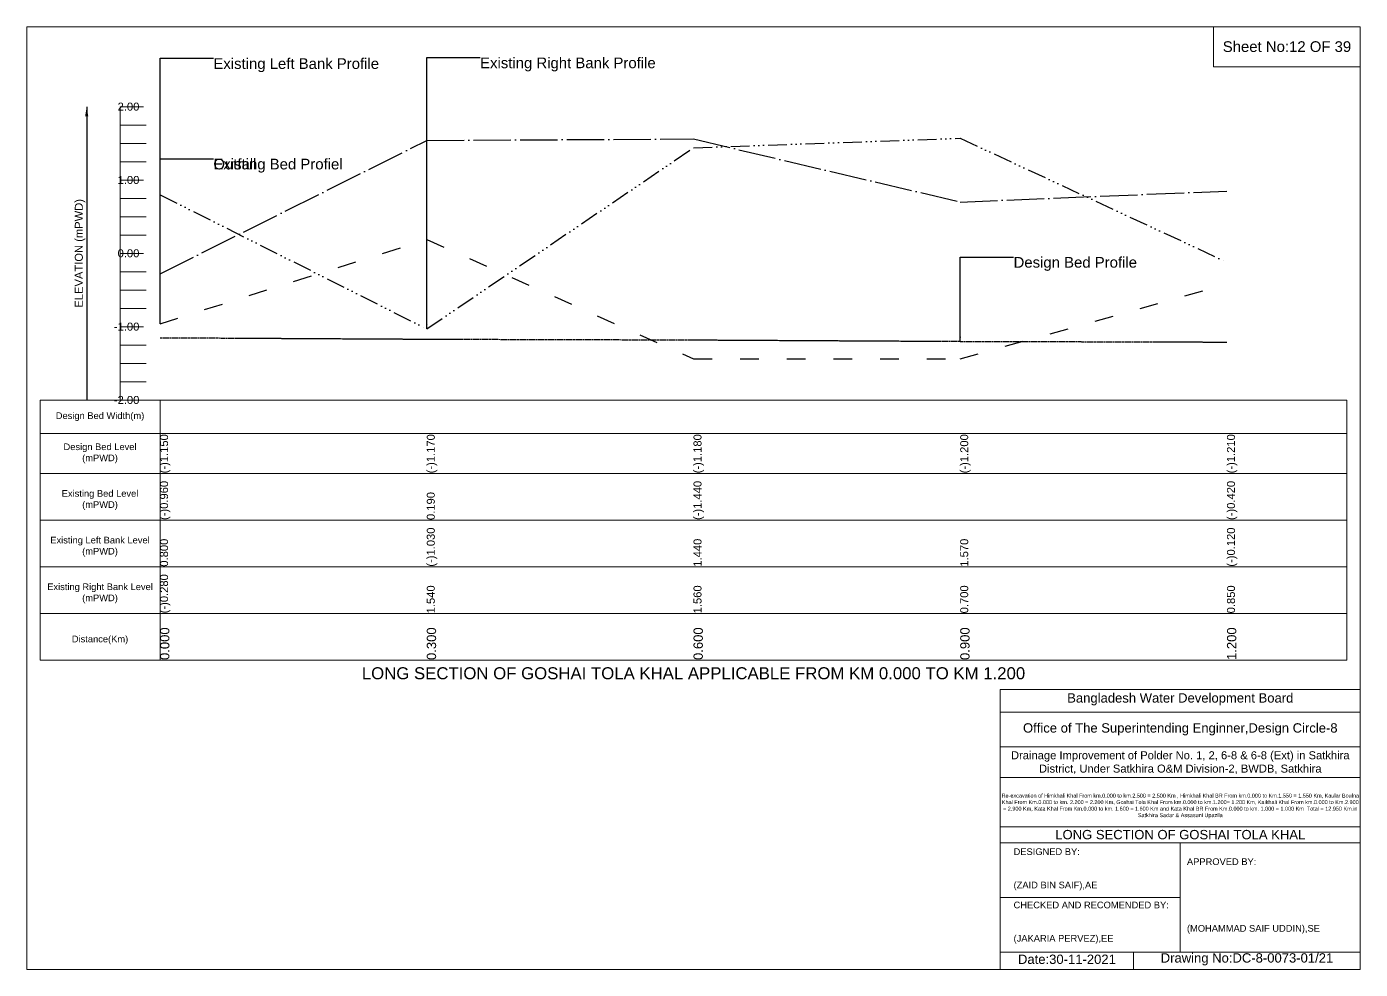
# Model space of a CAD drawing. Header units: inches. Extents: x 93000 to 486000, y -4242 to 0.
# Drawn here: x 210000 to 216000, y -4242 to 0 of the extents above; entities that cross this region are included whole.
import ezdxf

# ---------------------------------------------------------------- set-up
doc = ezdxf.new("R2010")
doc.units = ezdxf.units.IN
doc.header["$LTSCALE"] = 7
doc.header["$MEASUREMENT"] = 0
for name, pattern in [('ACAD_ISO03W100', [30, 12, -18]), ('ACAD_ISO04W100', [30, 24, -3, 0, -3]), ('ACAD_ISO14W100', [24, 12, -3, 0, -3, 0, -3, 0, -3]), ('CENTER', [2, 1.25, -0.25, 0.25, -0.25])]:
    doc.linetypes.add(name, pattern=pattern)
for name, color, linetype, lineweight in [('Cross section Data Border', 7, 'Continuous', 9), ('Design Bed Level Long Section', 7, 'CENTER', 25), ('Existing Bed Level for Long Section', 7, 'ACAD_ISO03W100', 25), ('Existing Left Bank of Long section', 7, 'ACAD_ISO04W100', 25), ('Existing Right Bank of Long Section', 7, 'ACAD_ISO14W100', 25), ('Long Section Border', 7, 'Continuous', 9), ('Long Section Labels', 7, 'Continuous', 9), ('Vscale for Long Section', 7, 'Continuous', 9)]:
    doc.layers.add(name, color=color, linetype=linetype, lineweight=lineweight)
doc.styles.get("Standard").update_dxf_attribs({"font": 'arial.ttf'})
doc.dimstyles.get("Standard").update_dxf_attribs({"dimtxt": 0.18, "dimasz": 0.18, "dimexe": 0.18, "dimexo": 0.0625, "dimgap": 0.09, "dimtad": 0, "dimtih": 1, "dimtoh": 1, "dimdec": 4, "dimzin": 0, "dimdsep": 46, "dimtxsty": 'Standard', "dimcen": 0.09, "dimadec": 0, "dimazin": 0, "dimtfac": 1, "dimtdec": 4, "dimtofl": 0, "dimtmove": 0, "dimatfit": 3, "dimfxl": 1, "dimtolj": 1, "dimtzin": 0, "dimarcsym": 0})

msp = doc.modelspace()

# ---------------------------------------------------------------- linework, layer by layer
at = {"layer": 'Cross section Data Border'}
for points in [[(210000, 0), (216000, 0), (216000, -4242), (210000, -4242)], [(215340, 0), (216000, 0), (216000, -180), (215340, -180)]]:
    msp.add_lwpolyline(points, close=True, dxfattribs=at)
for points in [[(214380, -4242), (214380, -2982), (216000, -2982)], [(214380, -3084), (216000, -3084)], [(214380, -3240), (216000, -3240)], [(214380, -3378), (216000, -3378)], [(214380, -3600), (216000, -3600)], [(214380, -3672), (216000, -3672)], [(215190, -3672), (215190, -4164)], [(214380, -3918), (215190, -3918)], [(214380, -4164), (216000, -4164)], [(214980, -4164), (214980, -4242)]]:
    msp.add_lwpolyline(points, dxfattribs=at)
at = {"layer": 'Design Bed Level Long Section'}
msp.add_lwpolyline([(210600, -1399.5), (211800, -1406.1), (213000, -1409.4), (214200, -1416), (215400, -1419.3)], dxfattribs=at)
at = {"layer": 'Existing Bed Level for Long Section'}
msp.add_lwpolyline([(210600, -1336.8), (211800, -957.3), (213000, -1495.2), (214200, -1495.2), (215400, -1158.6)], dxfattribs=at)
at = {"layer": 'Existing Left Bank of Long section'}
msp.add_lwpolyline([(210600, -1112.4), (211800, -511.8), (213000, -505.2), (214200, -789), (215400, -739.5)], dxfattribs=at)
at = {"layer": 'Existing Right Bank of Long Section'}
msp.add_lwpolyline([(210600, -756), (211800, -1359.9), (213000, -544.8), (214200, -501.9), (215400, -1059.6)], dxfattribs=at)
at = {"layer": 'Long Section Border'}
msp.add_lwpolyline([(210060, -1680), (215940, -1680), (215940, -2850), (210060, -2850)], close=True, dxfattribs=at)
for points in [[(210600, -1680), (210600, -2850)], [(210060, -1830), (215940, -1830)], [(210060, -2010), (215940, -2010)], [(210060, -2220), (215940, -2220)], [(210060, -2430), (215940, -2430)], [(210060, -2640), (215940, -2640)]]:
    msp.add_lwpolyline(points, dxfattribs=at)
at = {"layer": 'Vscale for Long Section'}
for points in [[(210420, -1680), (210420, -1350), (210420, -1020), (210420, -690), (210420, -360)], [(210420, -360), (210525, -360)], [(210420, -442.5), (210537, -442.5)], [(210420, -525), (210537, -525)], [(210420, -607.5), (210537, -607.5)], [(210420, -690), (210525, -690)], [(210420, -772.5), (210537, -772.5)], [(210420, -855), (210537, -855)], [(210420, -937.5), (210537, -937.5)], [(210420, -1020), (210525, -1020)], [(210420, -1102.5), (210537, -1102.5)], [(210420, -1185), (210537, -1185)], [(210420, -1267.5), (210537, -1267.5)], [(210420, -1350), (210525, -1350)], [(210420, -1432.5), (210537, -1432.5)], [(210420, -1515), (210537, -1515)], [(210420, -1597.5), (210537, -1597.5)], [(210420, -1680), (210525, -1680)]]:
    msp.add_lwpolyline(points, dxfattribs=at)

# ---------------------------------------------------------------- texts
at = {"layer": 'Cross section Data Border', "attachment_point": 5}
for s, insert, char_height in [('Sheet No:12 OF 39', (215670, -90), 48), ('Bangladesh Water Development Board', (215190, -3027), 42), ('Office of The Superintending Enginner,Design Circle-8', (215190, -3162), 42)]:
    msp.add_mtext(s, dxfattribs=dict(at, insert=insert, char_height=char_height))
at = {"layer": 'Cross section Data Border'}
for s, insert, char_height, width, attachment_point in [('Drainage Improvement of Polder No. 1, 2, 6-8 & 6-8 (Ext) in Satkhira District, Under Satkhira O&M Division-2, BWDB, Satkhira', (215190, -3312), 36, 1680, 5), ('Re-excavation of Himkhali Khal From km.0.000 to km.2.500 = 2.500 Km , Himkhali Khal BR From km.0.000 to Km.1.550 = 1.550 Km, Kaular Boulna Khal From Km.0.000 to km. 2.200 = 2.200 Km, Goshai Tola Khal From km.0.000 to km.1.200= 1.200 Km, Kaikhali Khal From km.0.000 to Km.2.900 = 2.900 Km, Kata Khal From Km.0.000 to km. 1.600 = 1.600 Km and Kata Khal BR From Km.0.000 to km. 1.000 = 1.000 Km  Total = 12.950 Km.in Satkhira Sadar & Assasuni Upazila', (215190, -3507), 17.611, 1620, 5), ('LONG SECTION OF GOSHAI TOLA KHAL', (215190, -3636), 42, 1680, 5), ('DESIGNED BY:^J^J^J(ZAID BIN SAIF),AE', (214440, -3792), 30, 840, 4), ('APPROVED BY:^J^J^J^J^J^J(MOHAMMAD SAIF UDDIN),SE', (215220, -3912), 30, 840, 4), ('CHECKED AND RECOMENDED BY:^J^J^J(JAKARIA PERVEZ),EE', (214440, -4032), 30, 840, 4), ('Date:30-11-2021', (214680, -4197), 42, 840, 5), ('Drawing No:DC-8-0073-01/21', (215490, -4197), 42, 1320, 5)]:
    msp.add_mtext(s, dxfattribs=dict(at, insert=insert, char_height=char_height, width=width, attachment_point=attachment_point))
at = {"layer": 'Long Section Border', "attachment_point": 5}
for s, insert, char_height in [('Design Bed Width(m)', (210330, -1755), 30), ('Design Bed Level^J(mPWD)', (210330, -1920), 30), ('Existing Bed Level^J(mPWD)', (210330, -2130), 30), ('Existing Left Bank Level^J(mPWD)', (210330, -2340), 30), ('Existing Right Bank Level^J(mPWD)', (210330, -2550), 30), ('Distance(Km)', (210330, -2760), 30), ('LONG SECTION OF GOSHAI TOLA KHAL APPLICABLE FROM KM 0.000 TO KM 1.200', (213000, -2910), 54)]:
    msp.add_mtext(s, dxfattribs=dict(at, insert=insert, char_height=char_height))
at = {"layer": 'Long Section Labels', "char_height": 48, "attachment_point": 1}
for s, insert in [('Existing Left Bank Profile', (210840, -142.2)), ('Existing Right Bank Profile', (212040, -138.9)), ('Outfall', (210840, -594.3)), ('Existing Bed Profiel', (210840, -594.3)), ('Design Bed Profile', (214440, -1036.5))]:
    msp.add_mtext(s, dxfattribs=dict(at, insert=insert))
at = {"layer": 'Vscale for Long Section', "char_height": 36, "attachment_point": 6}
for s, insert in [('2.00', (210507, -360)), ('1.00', (210507, -690)), ('0.00', (210507, -1020)), ('-1.00', (210507, -1350)), ('-2.00', (210507, -1680))]:
    msp.add_mtext(s, dxfattribs=dict(at, insert=insert))
at = {"layer": 'Vscale for Long Section', "rotation": 90}
for s, insert, char_height, attachment_point in [('ELEVATION (mPWD)', (210240, -1020), 36, 5), ('(-)1.150', (210600, -2010), 36, 1), ('(-)1.170', (211800, -2010), 36, 1), ('(-)1.180', (213000, -2010), 36, 1), ('(-)1.200', (214200, -2010), 36, 1), ('(-)1.210', (215400, -2010), 36, 1), ('(-)0.960', (210600, -2220), 36, 1), ('0.190', (211800, -2220), 36, 1), ('(-)1.440', (213000, -2220), 36, 1), ('(-)1.440', (213000, -2220), 36, 1), ('(-)0.420', (215400, -2220), 36, 1), ('(-)1.030', (211800, -2430), 36, 1), ('(-)0.120', (215400, -2430), 36, 1), ('0.800', (210600, -2430), 36, 1), ('1.440', (213000, -2430), 36, 1), ('1.570', (214200, -2430), 36, 1), ('(-)0.280', (210600, -2640), 36, 1), ('1.540', (211800, -2640), 36, 1), ('1.560', (213000, -2640), 36, 1), ('0.700', (214200, -2640), 36, 1), ('0.850', (215400, -2640), 36, 1), ('0.000', (210600, -2850), 42, 1), ('0.300', (211800, -2850), 42, 1), ('0.600', (213000, -2850), 42, 1), ('0.900', (214200, -2850), 42, 1), ('1.200', (215400, -2850), 42, 1)]:
    msp.add_mtext(s, dxfattribs=dict(at, insert=insert, char_height=char_height, attachment_point=attachment_point))

# ---------------------------------------------------------------- leaders
at = {"layer": 'Long Section Labels', "annotation_type": 0, "has_hookline": 1, "hookline_direction": 0}
for points, text_width in [([(210600, -1112.4), (210600, -142.2), (210839.9, -142.2)], 737.4), ([(211800, -1359.9), (211800, -138.9), (212039.9, -138.9)], 782), ([(210600, -1336.8), (210600, -594.3), (210839.9, -594.3)], 571.4), ([(210600, -1336.8), (210600, -594.3), (210839.9, -594.3)], 185.8), ([(214200, -1416), (214200, -1036.5), (214439.9, -1036.5)], 547.4)]:
    msp.add_leader(points, dimstyle='Standard', override={"dimasz": 21.6}, dxfattribs=dict(at, text_width=text_width))
at = {"layer": 'Vscale for Long Section'}
msp.add_leader([(210270, -360), (210270, -1680)], dimstyle='Standard', override={"dimasz": 43.2}, dxfattribs=at)

doc.saveas('drawing.dxf')
